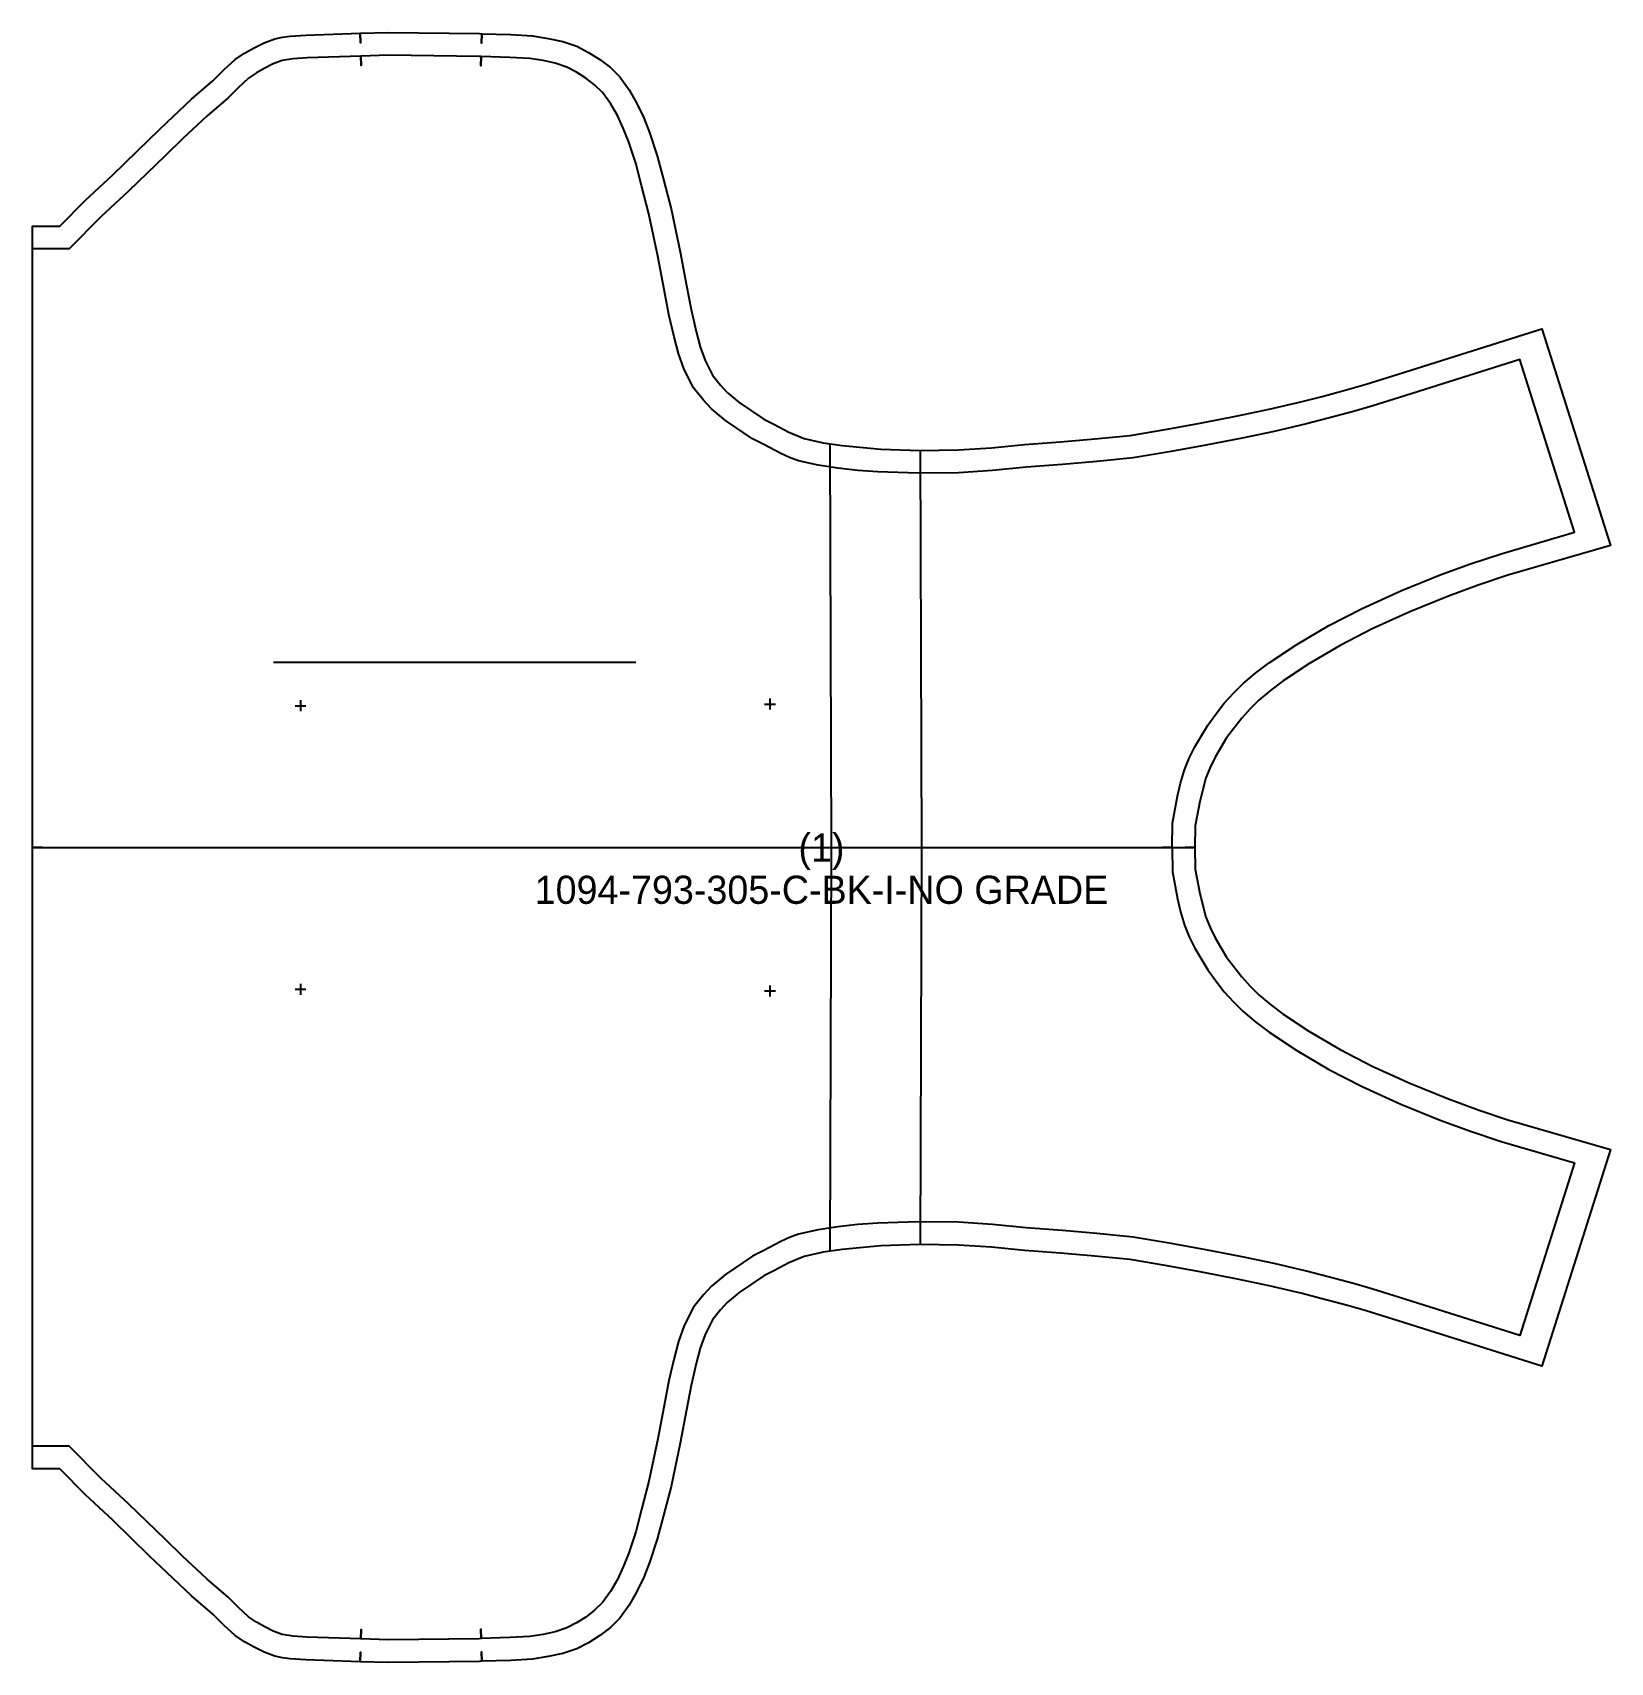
# Model space of a CAD drawing. Header units: inches. Extents: x 0 to 26, y 0 to 26.9.
import ezdxf
from ezdxf.enums import TextEntityAlignment as Align

# ---------------------------------------------------------------- set-up
doc = ezdxf.new("R2010")
doc.units = ezdxf.units.IN

msp = doc.modelspace()

# ---------------------------------------------------------------- linework, layer by layer
at = {"layer": 'T001L001'}
for points in [[(0, 13.45), (0.157, 13.45), (0, 13.45), (0, 23.707), (0.187, 23.707), (0.448, 23.707), (0.873, 24.133), (1.327, 24.552), (1.931, 25.144), (2.222, 25.423), (2.623, 25.801), (2.974, 26.103), (3.155, 26.285), (3.345, 26.456), (3.498, 26.56), (3.659, 26.651), (3.825, 26.732), (3.997, 26.799), (4.124, 26.827), (4.254, 26.842), (4.512, 26.861), (5.407, 26.889), (5.411, 26.731), (5.407, 26.889), (5.875, 26.901), (7.377, 26.884), (7.416, 26.883), (7.411, 26.726), (7.416, 26.883), (7.896, 26.867), (8.25, 26.847), (8.51, 26.805), (8.75, 26.753), (8.982, 26.675), (9.178, 26.575), (9.364, 26.457), (9.538, 26.323), (9.695, 26.17), (9.847, 25.959), (9.976, 25.732), (10.088, 25.494), (10.185, 25.25), (10.311, 24.867), (10.415, 24.477), (10.54, 23.994), (10.691, 23.283), (10.792, 22.729), (10.87, 22.328), (10.955, 21.968), (11.02, 21.713), (11.1, 21.488), (11.224, 21.244), (11.355, 21.079), (11.467, 20.962), (11.663, 20.795), (12.072, 20.521), (12.237, 20.437), (12.483, 20.306), (12.739, 20.201), (13.05, 20.132), (13.366, 20.085), (14.002, 20.027), (14.643, 20.004), (15.285, 20.013), (15.829, 20.048), (16.372, 20.104), (16.969, 20.148), (17.532, 20.197), (18.116, 20.253), (18.727, 20.356), (19.3, 20.46), (19.889, 20.573), (20.412, 20.684), (20.937, 20.808), (21.289, 20.897), (21.705, 21.01), (22.014, 21.097), (22.539, 21.263), (24.912, 22.014), (26.045, 18.436), (24.354, 17.943), (23.86, 17.779), (23.371, 17.601), (22.736, 17.342), (22.111, 17.057), (21.582, 16.785), (21.069, 16.484), (20.642, 16.201), (20.437, 16.047), (20.242, 15.883), (20.096, 15.738), (19.959, 15.586), (19.71, 15.258), (19.52, 14.939), (19.438, 14.773), (19.368, 14.601), (19.266, 14.208), (19.189, 13.809), (19.185, 13.45), (19.028, 13.45), (19.185, 13.45), (19.189, 13.092), (19.266, 12.692), (19.368, 12.3), (19.438, 12.128), (19.52, 11.961), (19.71, 11.642), (19.959, 11.315), (20.096, 11.162), (20.242, 11.018), (20.437, 10.853), (20.642, 10.699), (21.069, 10.417), (21.582, 10.116), (22.111, 9.844), (22.736, 9.559), (23.371, 9.3), (23.86, 9.121), (24.354, 8.958), (26.045, 8.465), (24.912, 4.887), (22.539, 5.638), (22.014, 5.803), (21.705, 5.89), (21.289, 6.003), (20.937, 6.093), (20.412, 6.217), (19.889, 6.328), (19.3, 6.44), (18.727, 6.545), (18.116, 6.648), (17.532, 6.704), (16.969, 6.753), (16.372, 6.797), (15.829, 6.853), (15.285, 6.888), (14.643, 6.897), (14.002, 6.874), (13.366, 6.816), (13.05, 6.769), (12.739, 6.699), (12.483, 6.594), (12.237, 6.464), (12.072, 6.379), (11.663, 6.106), (11.467, 5.939), (11.355, 5.821), (11.224, 5.657), (11.1, 5.412), (11.02, 5.188), (10.955, 4.932), (10.87, 4.573), (10.792, 4.171), (10.691, 3.617), (10.54, 2.906), (10.415, 2.423), (10.311, 2.033), (10.185, 1.651), (10.088, 1.406), (9.976, 1.169), (9.847, 0.942), (9.695, 0.731), (9.538, 0.578), (9.364, 0.444), (9.178, 0.325), (8.982, 0.226), (8.75, 0.148), (8.51, 0.096), (8.25, 0.053), (7.896, 0.034), (7.416, 0.018), (7.411, 0.175), (7.416, 0.018), (7.377, 0.016), (5.875, 0), (5.407, 0.012), (5.411, 0.169), (5.407, 0.012), (4.512, 0.04), (4.254, 0.058), (4.124, 0.074), (3.997, 0.102), (3.825, 0.169), (3.659, 0.25), (3.498, 0.341), (3.345, 0.444), (3.155, 0.616), (2.974, 0.798), (2.623, 1.1), (2.222, 1.477), (1.931, 1.756), (1.327, 2.348), (0.873, 2.768), (0.448, 3.194), (0.187, 3.194), (0, 3.194), (0, 13.45)], [(18.81, 13.45), (18.653, 13.452), (18.81, 13.45), (18.814, 13.853), (18.9, 14.296), (18.95, 14.515), (19.013, 14.731), (19.091, 14.924), (19.183, 15.111), (19.397, 15.469), (19.53, 15.654), (19.672, 15.831), (19.824, 16), (19.985, 16.16), (20.194, 16.335), (20.412, 16.5), (20.867, 16.801), (21.399, 17.112), (21.946, 17.394), (22.585, 17.686), (23.235, 17.951), (23.735, 18.133), (24.24, 18.3), (25.451, 18.653), (24.549, 21.505), (22.652, 20.905), (22.122, 20.738), (21.805, 20.649), (21.384, 20.535), (21.026, 20.444), (20.494, 20.318), (19.964, 20.205), (19.369, 20.092), (18.792, 19.986), (18.165, 19.881), (17.567, 19.824), (16.999, 19.774), (16.402, 19.73), (15.844, 19.673), (15.286, 19.637), (14.62, 19.628), (13.954, 19.651), (13.623, 19.675), (13.293, 19.711), (12.966, 19.762), (12.643, 19.832), (12.495, 19.886), (12.352, 19.952), (12.071, 20.1), (11.881, 20.198), (11.436, 20.496), (11.209, 20.689), (11.072, 20.833), (10.907, 21.04), (10.755, 21.34), (10.661, 21.604), (10.591, 21.879), (10.504, 22.249), (10.423, 22.66), (10.323, 23.211), (10.175, 23.908), (10.053, 24.377), (9.955, 24.745), (9.836, 25.107), (9.751, 25.322), (9.653, 25.53), (9.539, 25.73), (9.406, 25.915), (9.277, 26.041), (9.134, 26.151), (8.98, 26.249), (8.819, 26.331), (8.628, 26.395), (8.43, 26.438), (8.209, 26.474), (7.879, 26.492), (7.404, 26.508), (7.398, 26.351), (7.404, 26.508), (7.369, 26.509), (5.877, 26.526), (5.418, 26.514), (5.422, 26.357), (5.418, 26.514), (4.532, 26.486), (4.299, 26.47), (4.119, 26.439), (3.972, 26.383), (3.832, 26.314), (3.695, 26.236), (3.565, 26.148), (3.391, 25.992), (3.226, 25.825), (2.874, 25.522), (2.48, 25.151), (2.192, 24.875), (1.585, 24.281), (1.133, 23.863), (0.603, 23.332), (0.187, 23.332), (0, 23.332)], [(13.158, 20.102), (13.181, 13.446)], [(14.681, 13.452), (14.658, 20.013)], [(9.959, 16.502), (3.977, 16.502)], [(4.423, 15.882), (4.423, 15.7)], [(12.172, 15.909), (12.172, 15.727)], [(4.332, 15.791), (4.513, 15.791)], [(12.082, 15.818), (12.263, 15.818)], [(13.181, 13.454), (13.158, 6.799)], [(0, 13.45), (19.185, 13.45)], [(18.81, 13.45), (18.653, 13.449), (18.81, 13.45), (18.814, 13.048), (18.9, 12.605), (18.95, 12.386), (19.013, 12.17), (19.091, 11.977), (19.183, 11.79), (19.397, 11.432), (19.53, 11.247), (19.672, 11.07), (19.824, 10.901), (19.985, 10.741), (20.194, 10.565), (20.412, 10.401), (20.867, 10.099), (21.399, 9.788), (21.946, 9.507), (22.585, 9.215), (23.235, 8.95), (23.735, 8.768), (24.24, 8.6), (25.451, 8.247), (24.549, 5.395), (22.652, 5.995), (22.122, 6.163), (21.805, 6.252), (21.384, 6.366), (21.026, 6.457), (20.494, 6.582), (19.964, 6.695), (19.369, 6.809), (18.792, 6.914), (18.165, 7.02), (17.567, 7.077), (16.999, 7.127), (16.402, 7.171), (15.844, 7.228), (15.286, 7.264), (14.62, 7.273), (13.954, 7.25), (13.623, 7.226), (13.293, 7.189), (12.966, 7.139), (12.643, 7.068), (12.495, 7.015), (12.352, 6.949), (12.071, 6.801), (11.881, 6.703), (11.436, 6.405), (11.209, 6.212), (11.072, 6.068), (10.907, 5.861), (10.755, 5.561), (10.661, 5.297), (10.591, 5.022), (10.504, 4.652), (10.423, 4.241), (10.323, 3.69), (10.175, 2.992), (10.053, 2.524), (9.955, 2.155), (9.836, 1.794), (9.751, 1.579), (9.653, 1.37), (9.539, 1.171), (9.406, 0.986), (9.277, 0.86), (9.134, 0.749), (8.98, 0.652), (8.819, 0.57), (8.628, 0.506), (8.43, 0.463), (8.209, 0.427), (7.879, 0.409), (7.404, 0.392), (7.398, 0.55), (7.404, 0.392), (7.369, 0.391), (5.877, 0.375), (5.418, 0.387), (5.422, 0.544), (5.418, 0.387), (4.532, 0.415), (4.299, 0.431), (4.119, 0.462), (3.972, 0.517), (3.832, 0.587), (3.695, 0.664), (3.565, 0.752), (3.391, 0.909), (3.226, 1.076), (2.874, 1.379), (2.48, 1.749), (2.192, 2.026), (1.585, 2.62), (1.133, 3.038), (0.603, 3.569), (0.187, 3.569), (0, 3.569)], [(14.658, 6.888), (14.681, 13.449)], [(4.332, 11.11), (4.513, 11.11)], [(4.423, 11.2), (4.423, 11.019)], [(12.082, 11.083), (12.263, 11.083)], [(12.172, 11.174), (12.172, 10.992)]]:
    msp.add_lwpolyline(points, dxfattribs=at)

# ---------------------------------------------------------------- texts
at = {"layer": 'ABC'}
for s, height, p in [('(1)', 0.465, (13.022, 13.45)), ('1094-793-305-C-BK-I-NO GRADE', 0.46496, (13.022, 12.753))]:
    msp.add_text(s, height=height, dxfattribs=at).set_placement(p, align=Align.MIDDLE_CENTER)

doc.saveas('drawing.dxf')
